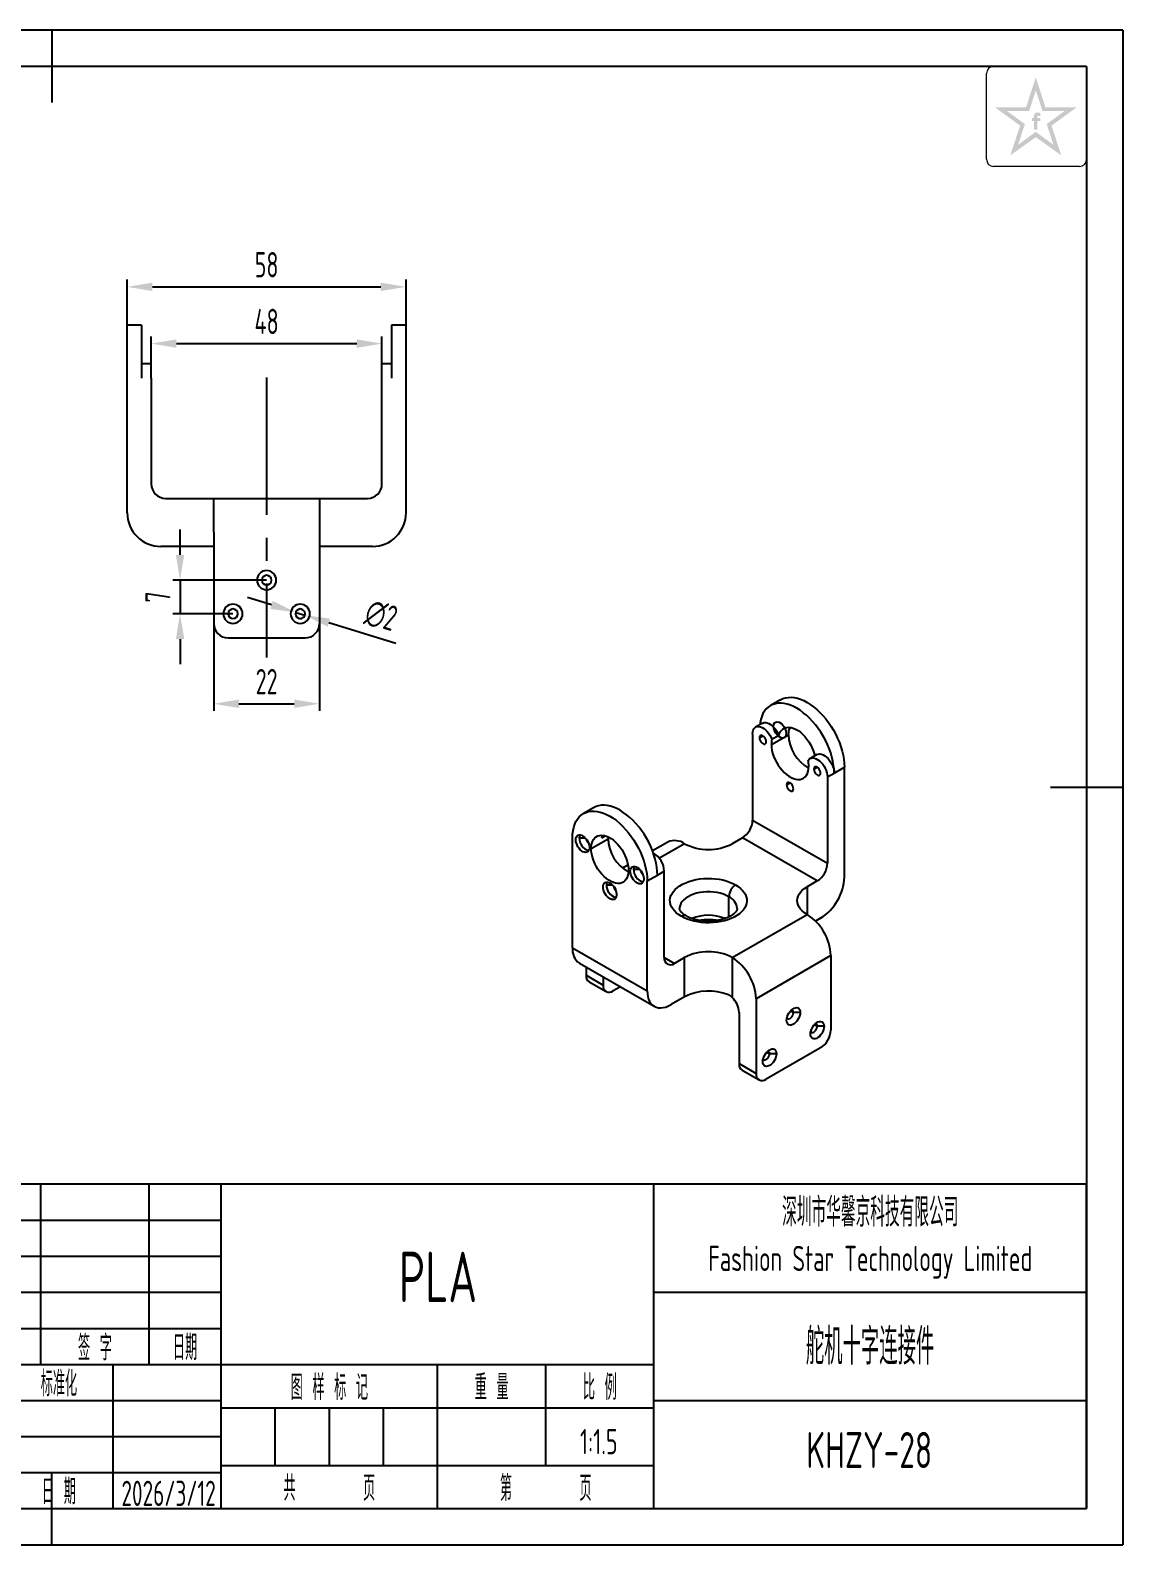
# Model space of a CAD drawing. Header units: millimetres. Extents: x 330 to 776, y -6 to 309.
# Drawn here: x 548.5 to 775.7, y -6.3 to 308.7 of the extents above; entities that cross this region are included whole.
import ezdxf
from ezdxf.enums import TextEntityAlignment as Align

# ---------------------------------------------------------------- set-up
doc = ezdxf.new("R2010")
doc.units = ezdxf.units.MM
doc.header["$LTSCALE"] = 1.5
doc.header["$PDSIZE"] = -1
doc.linetypes.add('CENTER2', pattern=[28.575, 19.05, -3.175, 3.175, -3.175])
for name, color, linetype in [('1轮廓实线层', 7, 'Continuous'), ('2细线层', 4, 'Continuous'), ('3中心线层', 1, 'CENTER2'), ('6文字层', 3, 'Continuous'), ('7标注层', 4, 'Continuous'), ('图框层', 7, 'Continuous')]:
    doc.layers.add(name, color=color, linetype=linetype)
doc.styles.add('PC_TEXTSTYLE', font='ISOCP.SHX', dxfattribs={"width": 0.707, "bigfont": 'GBCBIG.SHX'})
doc.styles.add('PC_TEXTSTYLE4', font='ISOCP.SHX', dxfattribs={"width": 0.707, "bigfont": 'GBCBIG.SHX'})
doc.dimstyles.new('GB_DIAMETER', dxfattribs={"dimtxt": 3.5, "dimasz": 3.5, "dimexe": 1, "dimexo": 0, "dimgap": 1.5, "dimtad": 1, "dimjust": 4, "dimdsep": 46, "dimtxsty": 'PC_TEXTSTYLE', "dimcen": 0, "dimclrd": 256, "dimclrt": 3, "dimadec": 0, "dimazin": 2, "dimtp": 0.1, "dimtm": 0.1, "dimtfac": 0.71, "dimtdec": 3, "dimtmove": 0, "dimatfit": 2, "dimfxl": 1, "dimtfill": 1, "dimarcsym": 0})
doc.dimstyles.new('GB_LINEAR', dxfattribs={"dimtxt": 3.5, "dimasz": 3.5, "dimexe": 1, "dimexo": 0, "dimgap": 1.5, "dimtad": 1, "dimdsep": 46, "dimtxsty": 'PC_TEXTSTYLE', "dimcen": 0, "dimclrd": 256, "dimclrt": 3, "dimadec": 0, "dimazin": 2, "dimtp": 0.1, "dimtm": 0.1, "dimtfac": 0.71, "dimtdec": 3, "dimtmove": 0, "dimatfit": 3, "dimfxl": 1, "dimtfill": 1, "dimarcsym": 0})

# ---------------------------------------------------------------- blocks, each defined once
blk = doc.blocks.new('ZwmFrameMain_A4^_^无分区图框^_^landscape')
at = {"layer": '1轮廓实线层'}
for p, q in [((123.5, 205), (123.5, 195)), ((267, 200), (0, 200)), ((267, 200), (267, 0)), ((272, 100), (262, 100)), ((123.5, -5), (123.5, 5)), ((0, 0), (267, 0))]:
    blk.add_line(p, q, dxfattribs=at)
at = {"layer": '2细线层'}
for p, q in [((272, 205), (-25, 205)), ((272, 205), (272, -5)), ((-25, -5), (272, -5))]:
    blk.add_line(p, q, dxfattribs=at)
blk = doc.blocks.new('ZwmFrameMain_标题栏1')
at = {"layer": '1轮廓实线层'}
for p, q in [((-180, 0), (-180, 45)), ((0, 45), (-180, 45)), ((-172, 20), (-172, 45)), ((-165, 20), (-165, 45)), ((-145, 20), (-145, 45)), ((-130, 20), (-130, 45)), ((-120, 0), (-120, 45)), ((0, 0), (0, 45)), ((-60, 30), (0, 30)), ((-180, 20), (-60, 20)), ((-165, 0), (-165, 20)), ((-150, 0), (-150, 20)), ((-135, 0), (-135, 20)), ((-60, 15), (0, 15)), ((-180, 0), (0, 0))]:
    blk.add_line(p, q, dxfattribs=at)
at = {"layer": '1轮廓实线层', "color": 7}
for p, q in [((-60, 0), (-60, 45)), ((-180, 25), (-120, 25))]:
    blk.add_line(p, q, dxfattribs=at)
at = {"layer": '2细线层'}
for p, q in [((-180, 40), (-120, 40)), ((-180, 35), (-120, 35)), ((-180, 30), (-120, 30)), ((-90, 0), (-90, 20)), ((-75, 6), (-75, 20)), ((-180, 15), (-120, 15)), ((-120, 14), (-60, 14)), ((-112.5, 6), (-112.5, 14)), ((-105, 6), (-105, 14)), ((-97.5, 6), (-97.5, 14)), ((-180, 10), (-120, 10)), ((-180, 5), (-120, 5)), ((-120, 6), (-60, 6))]:
    blk.add_line(p, q, dxfattribs=at)
at = {"layer": '6文字层', "style": 'PC_TEXTSTYLE', "width": 0.667}
for s, p in [('标记', (-176, 22.5)), ('处数', (-168.5, 22.5)), (' 更改文件号 ', (-155, 22.5)), (' 签 字 ', (-137.5, 22.5)), (' 日期 ', (-125, 22.5)), (' 设 计 ', (-172.5, 17.51)), (' 标准化 ', (-142.5, 17.51)), (' 图 样 标 记 ', (-105, 17)), (' 重 量 ', (-82.5, 17)), (' 比 例 ', (-67.5, 17)), (' 审 核 ', (-172.5, 7.5)), (' 工 艺 ', (-172.5, 2.5)), (' 日 期 ', (-142.5, 2.5)), ('共       页', (-105, 3)), ('第       页', (-75, 3))]:
    blk.add_text(s, height=3.5, dxfattribs=at).set_placement(p, align=Align.MIDDLE)
at = {"layer": '6文字层', "style": 'PC_TEXTSTYLE', "flags": 8}
for tag, height, width, p, p2 in [('企业名称', 5, 3.445461, (-54.29, 34.82), (-5.27, 34.82)), ('产品名称或材料标记', 7, 1.034456, (-113.46, 28.64), (-66.42, 28.64)), ('图样名称', 5, 3.480264, (-54.79, 19.98), (-5.27, 19.98)), ('标准化', 3.5, 1.756036, (-133.83, 15.37), (-120.75, 15.37)), ('重量', 3.5, 2.448074, (-88.46, 7.54), (-76.55, 7.54)), ('比例', 3.5, 2.367734, (-73.35, 7.54), (-61.93, 7.54)), ('图样代号', 5, 3.489916, (-54.79, 5.63), (-5.52, 5.63)), ('审核', 3.5, 2.723972, (-163.99, 5.37), (-150.63, 5.37)), ('工艺', 3.5, 2.851598, (-164.21, 0.37), (-150.89, 0.37)), ('共几页', 3.5, 0.953151, (-108.58, 1.48), (-101.56, 1.48)), ('日期', 3.5, 2.733185, (-133.83, 0.37), (-120.75, 0.37))]:
    blk.add_attdef(tag, text='', height=height, dxfattribs=dict(at, width=width)).set_placement(p, p2, align=Align.FIT)
at = {"layer": '6文字层', "style": 'PC_TEXTSTYLE', "width": 9.901758, "flags": 8}
blk.add_attdef('设计', text='', height=3.5, rotation=359.5768, dxfattribs=at).set_placement((-164.23, 15.37), (-150.37, 15.27), align=Align.FIT)
at = {"layer": '6文字层', "color": 3, "style": 'PC_TEXTSTYLE', "width": 0.96618, "flags": 8}
blk.add_attdef('第几页', text='', height=3.5, dxfattribs=at).set_placement((-78.29, 1.5), (-71.16, 1.5), align=Align.FIT)
at = {"layer": '6文字层', "color": 0, "style": 'PC_TEXTSTYLE', "width": 0.715273, "flags": 8}
blk.add_attdef('图纸张数', text='', height=3.5, dxfattribs=at).set_placement((-2.66, -3.87), (4.46, -3.87), align=Align.FIT)
blk = doc.blocks.new('*D38')
at = {"layer": '7标注层', "color": 0, "lineweight": -2}
for p, q in [((568.66, 247.35), (568.66, 256.85)), ((626.66, 247.35), (626.66, 256.85))]:
    blk.add_line(p, q, dxfattribs=at)
at = {"layer": '7标注层', "lineweight": -2}
blk.add_line((573.91, 255.35), (621.41, 255.35), dxfattribs=at)
at = {"layer": '7标注层'}
for points in [[(573.91, 256.23), (573.91, 254.48), (568.66, 255.35)], [(621.41, 254.48), (621.41, 256.23), (626.66, 255.35)]]:
    blk.add_solid(points, dxfattribs=at)
at = {"layer": 'Defpoints', "color": 0}
for p in [(626.66, 255.35), (568.66, 247.35), (626.66, 247.35)]:
    blk.add_point(p, dxfattribs=at)
at = {"layer": '7标注层', "color": 3, "insert": (597.66, 259.96), "char_height": 5.25, "attachment_point": 5, "style": 'PC_TEXTSTYLE', "bg_fill": 3, "box_fill_scale": 1.1, "bg_fill_color": 257, "bg_fill_transparency": 0}
blk.add_mtext('58', dxfattribs=at)
blk = doc.blocks.new('*D39')
at = {"layer": '7标注层', "color": 0, "lineweight": -2}
for p, q in [((573.66, 239.35), (573.66, 245.05)), ((621.66, 239.35), (621.66, 245.05))]:
    blk.add_line(p, q, dxfattribs=at)
at = {"layer": '7标注层', "lineweight": -2}
blk.add_line((578.91, 243.55), (616.41, 243.55), dxfattribs=at)
at = {"layer": '7标注层'}
for points in [[(578.91, 244.43), (578.91, 242.68), (573.66, 243.55)], [(616.41, 242.68), (616.41, 244.43), (621.66, 243.55)]]:
    blk.add_solid(points, dxfattribs=at)
at = {"layer": 'Defpoints', "color": 0}
for p in [(621.66, 243.55), (573.66, 239.35), (621.66, 239.35)]:
    blk.add_point(p, dxfattribs=at)
at = {"layer": '7标注层', "color": 3, "insert": (597.66, 248.16), "char_height": 5.25, "attachment_point": 5, "style": 'PC_TEXTSTYLE', "bg_fill": 3, "box_fill_scale": 1.1, "bg_fill_color": 257, "bg_fill_transparency": 0}
blk.add_mtext('48', dxfattribs=at)
blk = doc.blocks.new('*D45')
at = {"layer": '7标注层', "lineweight": -2}
for p, q in [((598.69, 189.21), (593.68, 190.76)), ((603.71, 187.65), (605.62, 187.06)), ((624.55, 181.18), (610.63, 185.5))]:
    blk.add_line(p, q, dxfattribs=at)
at = {"layer": '7标注层', "color": 0, "lineweight": -2}
blk.add_arc((604.66, 187.35), 1, 245.568, 0, dxfattribs=at)
at = {"layer": '7标注层'}
for points in [[(598.43, 188.37), (598.95, 190.04), (603.71, 187.65)], [(610.89, 186.33), (610.37, 184.66), (605.62, 187.06)]]:
    blk.add_solid(points, dxfattribs=at)
at = {"layer": 'Defpoints', "color": 0}
for p in [(603.71, 187.65), (605.62, 187.06)]:
    blk.add_point(p, dxfattribs=at)
at = {"layer": '7标注层', "color": 3, "insert": (621.47, 186.96), "char_height": 5.25, "attachment_point": 5, "rotation": 342.7488, "style": 'PC_TEXTSTYLE', "bg_fill": 3, "box_fill_scale": 1.1, "bg_fill_color": 257, "bg_fill_transparency": 0}
blk.add_mtext('∅2', dxfattribs=at)
blk = doc.blocks.new('*D47')
at = {"layer": '7标注层', "lineweight": -2}
for p, q in [((579.66, 199.6), (579.66, 204.85)), ((579.66, 194.35), (579.66, 187.35)), ((579.66, 182.1), (579.66, 176.85))]:
    blk.add_line(p, q, dxfattribs=at)
at = {"layer": '7标注层', "color": 0, "lineweight": -2}
for p, q in [((597.66, 194.35), (578.16, 194.35)), ((590.66, 187.35), (578.16, 187.35))]:
    blk.add_line(p, q, dxfattribs=at)
at = {"layer": '7标注层'}
for points in [[(578.79, 199.6), (580.54, 199.6), (579.66, 194.35)], [(580.54, 182.1), (578.79, 182.1), (579.66, 187.35)]]:
    blk.add_solid(points, dxfattribs=at)
at = {"layer": 'Defpoints', "color": 0}
for p in [(597.66, 194.35), (590.66, 187.35)]:
    blk.add_point(p, dxfattribs=at)
at = {"layer": '7标注层', "color": 3, "insert": (575.05, 190.85), "char_height": 5.25, "attachment_point": 5, "rotation": 90, "style": 'PC_TEXTSTYLE', "bg_fill": 3, "box_fill_scale": 1.1, "bg_fill_color": 257, "bg_fill_transparency": 0}
blk.add_mtext('7', dxfattribs=at)
at = {"layer": 'Defpoints', "color": 0}
blk.add_point((579.66, 187.35), dxfattribs=at)
blk = doc.blocks.new('*D48')
at = {"layer": '7标注层', "color": 0, "lineweight": -2}
for p, q in [((608.66, 186.64), (608.66, 167.14)), ((586.66, 185.35), (586.66, 167.14))]:
    blk.add_line(p, q, dxfattribs=at)
at = {"layer": '7标注层', "lineweight": -2}
blk.add_line((591.91, 168.64), (603.41, 168.64), dxfattribs=at)
at = {"layer": '7标注层'}
for points in [[(591.91, 169.51), (591.91, 167.76), (586.66, 168.64)], [(603.41, 167.76), (603.41, 169.51), (608.66, 168.64)]]:
    blk.add_solid(points, dxfattribs=at)
at = {"layer": 'Defpoints', "color": 0}
for p in [(608.66, 186.64), (586.66, 185.35), (608.66, 168.64)]:
    blk.add_point(p, dxfattribs=at)
at = {"layer": '7标注层', "color": 3, "insert": (597.66, 173.25), "char_height": 5.25, "attachment_point": 5, "style": 'PC_TEXTSTYLE', "bg_fill": 3, "box_fill_scale": 1.1, "bg_fill_color": 257, "bg_fill_transparency": 0}
blk.add_mtext('22', dxfattribs=at)

msp = doc.modelspace()

# ---------------------------------------------------------------- hatches: boundary and pattern name
at = {"layer": '6文字层', "lineweight": 5}
h = msp.add_hatch(color=2, dxfattribs=at)
edge = h.paths.add_edge_path(flags=0)
edge.add_line((757.977, 289.848), (758.57, 289.848))
edge.add_line((758.57, 289.848), (758.57, 290.488))
edge.add_line((758.57, 290.488), (757.984, 290.488))
edge.add_line((757.984, 290.488), (757.984, 290.8))
edge.add_spline(control_points=[(757.984, 290.8), (757.983, 290.837), (757.982, 290.982), (758.265, 290.937), (758.442, 290.911), (758.543, 290.885), (758.584, 290.874)], knot_values=[0, 0, 0, 0, 1.4943482, 5.8188355, 8.4876202, 10.3632598, 10.3632598, 10.3632598, 10.3632598], degree=3, periodic=0)
edge.add_line((758.584, 290.874), (758.584, 291.529))
edge.add_spline(control_points=[(758.584, 291.529), (758.477, 291.554), (758.217, 291.615), (757.845, 291.647), (757.502, 291.492), (757.328, 291.275), (757.299, 291.11), (757.291, 291.064)], knot_values=[0, 0, 0, 0, 4.9341397, 11.9452686, 16.0265909, 21.3569295, 23.4510995, 23.4510995, 23.4510995, 23.4510995], degree=3, periodic=0)
edge.add_line((757.291, 291.064), (757.291, 290.488))
edge.add_line((757.291, 290.488), (756.861, 290.488))
edge.add_line((756.861, 290.488), (756.861, 289.848))
edge.add_line((756.861, 289.848), (757.295, 289.848))
edge.add_line((757.295, 289.848), (757.295, 288.063))
edge.add_line((757.295, 288.063), (757.977, 288.063))
edge.add_line((757.977, 288.063), (757.977, 289.848))
h.paths.add_polyline_path([(766.161, 292.72), (759.651, 292.72), (757.641, 298.93), (755.631, 292.72), (749.121, 292.72), (754.362, 288.898), (752.352, 282.705), (757.641, 286.492), (762.93, 282.705), (760.92, 288.898)])
h.paths.add_polyline_path([(759.911, 289.216), (761.31, 284.906), (757.641, 287.591), (753.972, 284.906), (755.371, 289.216), (751.69, 291.899), (756.238, 291.899), (757.641, 296.23), (759.044, 291.899), (763.592, 291.899)], flags=16)

# ---------------------------------------------------------------- linework, layer by layer
at = {"color": 7, "linetype": 'Continuous', "lineweight": 25}
for p, q in [((571.663, 247.352), (568.663, 247.352)), ((568.663, 236.352), (568.663, 247.352)), ((571.663, 247.352), (571.663, 236.352)), ((626.663, 247.352), (623.663, 247.352)), ((623.663, 247.352), (623.663, 236.352)), ((626.663, 236.352), (626.663, 247.352)), ((568.663, 208.352), (568.663, 236.352)), ((573.663, 239.352), (571.663, 239.352)), ((573.663, 236.352), (573.663, 239.352)), ((573.663, 236.352), (573.663, 214.352)), ((623.663, 239.352), (621.663, 239.352)), ((621.663, 236.352), (621.663, 239.352)), ((621.663, 214.352), (621.663, 236.352)), ((626.663, 208.352), (626.663, 236.352)), ((576.663, 211.352), (579.663, 211.352)), ((579.663, 211.352), (586.663, 211.352)), ((586.663, 211.352), (608.663, 211.352)), ((586.663, 204.352), (586.663, 211.352)), ((608.663, 211.352), (608.663, 204.352)), ((608.663, 211.352), (615.663, 211.352)), ((615.663, 211.352), (618.663, 211.352)), ((586.663, 204.352), (586.663, 185.352)), ((608.663, 204.352), (608.663, 185.352)), ((579.663, 201.352), (575.663, 201.352)), ((586.591, 201.352), (579.663, 201.352)), ((615.663, 201.352), (608.734, 201.352)), ((619.663, 201.352), (615.663, 201.352)), ((589.663, 182.352), (605.663, 182.352)), ((704.564, 169.471), (702.443, 168.246)), ((700.786, 164.584), (699.371, 163.767)), ((698.75, 162.394), (698.75, 144.43)), ((704.175, 162.009), (702.761, 161.192)), ((712.099, 158.052), (710.685, 157.236)), ((717.842, 132.591), (717.842, 155.454)), ((714.306, 153.413), (714.306, 135.449)), ((665.673, 147.02), (663.552, 145.795)), ((661.273, 117.896), (661.273, 140.759)), ((667.405, 140.782), (668.088, 141.176)), ((681.108, 139.877), (677.929, 138.042)), ((696.629, 140.755), (694.507, 139.531)), ((672.839, 135.104), (671.702, 134.447)), ((680.365, 115.855), (680.365, 133.819)), ((676.83, 108.915), (676.83, 131.778)), ((712.185, 131.775), (710.064, 130.55)), ((712.892, 124.018), (711.852, 123.417)), ((662.723, 114.691), (678.28, 105.71)), ((664.102, 113.895), (664.102, 112.178)), ((684.608, 115.855), (682.487, 114.63)), ((715.013, 116.262), (715.013, 100.748)), ((664.723, 110.804), (668.259, 108.763)), ((667.637, 111.854), (667.637, 110.137)), ((671.246, 109.77), (669.759, 108.912)), ((684.608, 107.69), (681.779, 106.057)), ((699.457, 107.282), (699.457, 91.767)), ((695.922, 104.424), (695.922, 93.809)), ((712.892, 97.074), (701.578, 90.542)), ((696.543, 92.435), (700.079, 90.394))]:
    msp.add_line(p, q, dxfattribs=at)
at = {"color": 1, "linetype": 'Continuous', "lineweight": 25}
for p, q in [((700.164, 161.577), (700.871, 161.985)), ((702.639, 160.148), (706.175, 162.189)), ((711.478, 155.046), (712.185, 155.454)), ((715.721, 154.229), (717.842, 155.454)), ((705.821, 151.779), (706.528, 152.187)), ((714.306, 153.413), (715.721, 154.229)), ((698.75, 144.43), (714.306, 135.449)), ((662.688, 140.759), (663.909, 140.759)), ((665.162, 138.514), (668.698, 140.555)), ((684.608, 139.531), (679.35, 136.496)), ((712.185, 131.775), (696.629, 140.755)), ((674.001, 134.227), (675.222, 134.227)), ((676.83, 131.778), (678.951, 133.003)), ((678.951, 133.003), (680.365, 133.819)), ((668.344, 130.961), (669.566, 130.961)), ((710.064, 130.55), (710.064, 124.835)), ((693.8, 124.314), (693.8, 128.509)), ((694.507, 115.855), (710.064, 124.835)), ((661.273, 117.896), (676.83, 108.915)), ((680.365, 115.855), (682.487, 114.63)), ((684.608, 107.69), (684.608, 115.855)), ((694.507, 115.855), (694.507, 107.549)), ((715.013, 116.262), (699.457, 107.282)), ((664.102, 112.178), (667.637, 110.137)), ((706.653, 104.759), (707.235, 104.423)), ((708.65, 104.423), (707.235, 104.423)), ((711.603, 101.901), (712.185, 101.565)), ((713.599, 101.565), (712.185, 101.565)), ((701.704, 96.186), (702.286, 95.85)), ((703.7, 95.85), (702.286, 95.85)), ((695.922, 93.809), (699.457, 91.767))]:
    msp.add_line(p, q, dxfattribs=at)
at = {"color": 7, "linetype": 'Continuous', "lineweight": 25, "flags": 128}
for points in [[(715.721, 154.229), (715.691, 155.029), (715.602, 155.857), (715.456, 156.707), (715.252, 157.572), (714.992, 158.446), (714.679, 159.322), (714.314, 160.193), (713.901, 161.053), (713.442, 161.896), (712.942, 162.714), (712.404, 163.502), (711.832, 164.253), (711.23, 164.962), (710.603, 165.624), (709.956, 166.233), (709.293, 166.785), (708.62, 167.276), (707.942, 167.702), (707.265, 168.059), (706.592, 168.345), (705.929, 168.558), (705.282, 168.696), (704.655, 168.758), (704.053, 168.743), (703.481, 168.653), (702.943, 168.487), (702.442, 168.246), (701.984, 167.933), (701.571, 167.55), (701.206, 167.099), (700.893, 166.585), (700.633, 166.011), (700.429, 165.382), (700.282, 164.701), (700.221, 164.257)], [(704.564, 169.471), (705.064, 169.711), (705.602, 169.877), (706.175, 169.968), (706.777, 169.982), (707.403, 169.92), (708.051, 169.782), (708.713, 169.57), (709.386, 169.283), (710.064, 168.926), (710.742, 168.501), (711.414, 168.01), (712.077, 167.458), (712.724, 166.849), (713.351, 166.187), (713.953, 165.478), (714.525, 164.726), (715.063, 163.939), (715.564, 163.12), (716.022, 162.278), (716.435, 161.418), (716.8, 160.547), (717.113, 159.671), (717.373, 158.797), (717.577, 157.932), (717.724, 157.082), (717.812, 156.254), (717.842, 155.454)], [(698.75, 162.394), (698.779, 162.783), (698.867, 163.128), (699.01, 163.419), (699.205, 163.647), (699.446, 163.806), (699.727, 163.892), (700.04, 163.903), (700.375, 163.837), (700.725, 163.697), (701.078, 163.488), (701.426, 163.213), (701.758, 162.882), (702.066, 162.504), (702.34, 162.088), (702.574, 161.647), (702.761, 161.192)], [(700.786, 164.584), (700.861, 164.623), (701.141, 164.709), (701.454, 164.719), (701.789, 164.653), (702.139, 164.514), (702.492, 164.304), (702.84, 164.03), (703.172, 163.699), (703.48, 163.32), (703.755, 162.904), (703.988, 162.463), (704.175, 162.009)], [(701.578, 160.761), (701.544, 161.033), (701.443, 161.319), (701.287, 161.59), (701.09, 161.819), (700.871, 161.985), (700.653, 162.072), (700.456, 162.069), (700.299, 161.979), (700.199, 161.81), (700.164, 161.577)], [(700.164, 161.577), (700.199, 161.305), (700.299, 161.019), (700.456, 160.748), (700.653, 160.519), (700.871, 160.352), (701.09, 160.266), (701.287, 160.268), (701.443, 160.359), (701.544, 160.528), (701.578, 160.761)], [(704.175, 162.009), (704.326, 162.458), (704.533, 162.849), (704.795, 163.175), (705.106, 163.43), (705.462, 163.611), (705.858, 163.714), (706.286, 163.739), (706.74, 163.685), (707.213, 163.552), (707.698, 163.343), (708.187, 163.061), (708.672, 162.71), (709.145, 162.297), (709.599, 161.826), (710.027, 161.307), (710.422, 160.747), (710.779, 160.155), (711.09, 159.541), (711.351, 158.913), (711.559, 158.282), (711.679, 157.809)], [(702.639, 160.148), (702.67, 159.568), (702.761, 158.961), (702.912, 158.338), (703.12, 157.707), (703.382, 157.08), (703.693, 156.466), (704.049, 155.874), (704.444, 155.314), (704.872, 154.796), (705.326, 154.326), (705.799, 153.913), (706.284, 153.562), (706.772, 153.28), (707.257, 153.071), (707.73, 152.938), (708.184, 152.884), (708.612, 152.908), (709.007, 153.012), (709.363, 153.192), (709.675, 153.447), (709.936, 153.772), (710.144, 154.163), (710.295, 154.612), (710.387, 155.113), (710.417, 155.658)], [(712.099, 158.052), (712.13, 158.069), (712.405, 158.168), (712.712, 158.191), (713.045, 158.139), (713.392, 158.011), (713.746, 157.813), (714.095, 157.549), (714.431, 157.227), (714.744, 156.856), (715.024, 156.446), (715.265, 156.008), (715.46, 155.555), (715.604, 155.099), (715.691, 154.653), (715.721, 154.229)], [(710.296, 156.842), (710.482, 157.082), (710.716, 157.253), (710.99, 157.352), (711.298, 157.375), (711.63, 157.322), (711.978, 157.195), (712.332, 156.997), (712.681, 156.733), (713.017, 156.411), (713.329, 156.04), (713.61, 155.63), (713.851, 155.192), (714.046, 154.739), (714.189, 154.283), (714.277, 153.837), (714.306, 153.413)], [(712.892, 154.229), (712.858, 154.502), (712.757, 154.787), (712.601, 155.058), (712.404, 155.288), (712.185, 155.454), (711.967, 155.54), (711.769, 155.538), (711.613, 155.448), (711.513, 155.278), (711.478, 155.046)], [(711.478, 155.046), (711.513, 154.774), (711.613, 154.488), (711.769, 154.217), (711.967, 153.987), (712.185, 153.821), (712.404, 153.735), (712.601, 153.737), (712.757, 153.827), (712.858, 153.997), (712.892, 154.229)], [(707.235, 150.963), (707.201, 151.235), (707.1, 151.521), (706.944, 151.792), (706.747, 152.021), (706.528, 152.188), (706.31, 152.274), (706.113, 152.272), (705.956, 152.181), (705.856, 152.012), (705.821, 151.779)], [(705.821, 151.779), (705.856, 151.507), (705.956, 151.221), (706.113, 150.95), (706.31, 150.721), (706.528, 150.554), (706.747, 150.468), (706.944, 150.47), (707.1, 150.561), (707.201, 150.73), (707.235, 150.963)], [(661.273, 140.759), (661.303, 141.524), (661.392, 142.25), (661.538, 142.93), (661.742, 143.56), (662.002, 144.134), (662.315, 144.648), (662.68, 145.099), (663.093, 145.482), (663.552, 145.795), (664.052, 146.035), (664.59, 146.202), (665.162, 146.292), (665.764, 146.307), (666.391, 146.245), (667.038, 146.107), (667.701, 145.894), (668.374, 145.608), (669.052, 145.25), (669.729, 144.825), (670.402, 144.334), (671.065, 143.782), (671.712, 143.173), (672.339, 142.511), (672.941, 141.802), (673.513, 141.051), (674.051, 140.263), (674.552, 139.445), (675.01, 138.602), (675.423, 137.742), (675.788, 136.871), (676.101, 135.995), (676.361, 135.121), (676.565, 134.256), (676.712, 133.406), (676.8, 132.578), (676.83, 131.778)], [(678.951, 133.003), (678.921, 133.803), (678.833, 134.631), (678.686, 135.481), (678.482, 136.346), (678.222, 137.22), (677.909, 138.095), (677.544, 138.967), (677.131, 139.827), (676.673, 140.669), (676.173, 141.487), (675.634, 142.275), (675.062, 143.027), (674.46, 143.736), (673.833, 144.398), (673.186, 145.007), (672.524, 145.559), (671.851, 146.05), (671.173, 146.475), (670.495, 146.832), (669.822, 147.118), (669.16, 147.331), (668.513, 147.469), (667.886, 147.531), (667.284, 147.517), (666.711, 147.426), (666.173, 147.26), (665.673, 147.02)], [(661.98, 140.351), (662.009, 140.663), (662.095, 140.928), (662.234, 141.137), (662.42, 141.28), (662.647, 141.352), (662.904, 141.349), (663.181, 141.272), (663.466, 141.124), (663.749, 140.91), (664.017, 140.641), (664.26, 140.326), (664.468, 139.978), (664.631, 139.613), (664.744, 139.244), (664.802, 138.887), (664.802, 138.557), (664.744, 138.266), (664.631, 138.028), (664.468, 137.851), (664.26, 137.743), (664.017, 137.708), (663.749, 137.749), (663.466, 137.862), (663.181, 138.044), (662.904, 138.286), (662.647, 138.58), (662.42, 138.913), (662.234, 139.271), (662.095, 139.64), (662.009, 140.005), (661.98, 140.351)], [(665.162, 138.514), (665.193, 139.059), (665.285, 139.56), (665.436, 140.009), (665.644, 140.399), (665.905, 140.725), (666.217, 140.979), (666.573, 141.16), (666.968, 141.263), (667.396, 141.288), (667.85, 141.233), (668.323, 141.101), (668.807, 140.892), (669.296, 140.61), (669.78, 140.259), (670.253, 139.846), (670.707, 139.376), (671.135, 138.857), (671.531, 138.298), (671.887, 137.706), (672.198, 137.092), (672.46, 136.465), (672.668, 135.834), (672.818, 135.211), (672.91, 134.604), (672.941, 134.023)], [(667.405, 140.782), (667.556, 141.232), (667.575, 141.276)], [(672.941, 134.023), (672.91, 133.478), (672.818, 132.977), (672.668, 132.528), (672.46, 132.138), (672.198, 131.812), (671.887, 131.558), (671.531, 131.377), (671.135, 131.274), (670.707, 131.249), (670.253, 131.304), (669.78, 131.436), (669.296, 131.645), (668.807, 131.927), (668.323, 132.278), (667.85, 132.691), (667.396, 133.161), (666.968, 133.68), (666.573, 134.239), (666.217, 134.831), (665.905, 135.445), (665.644, 136.072), (665.436, 136.703), (665.285, 137.326), (665.193, 137.933), (665.162, 138.514)], [(673.294, 133.819), (673.323, 134.131), (673.409, 134.397), (673.548, 134.606), (673.734, 134.749), (673.96, 134.821), (674.217, 134.818), (674.494, 134.741), (674.78, 134.593), (675.063, 134.379), (675.331, 134.11), (675.574, 133.795), (675.781, 133.447), (675.945, 133.082), (676.058, 132.713), (676.115, 132.356), (676.115, 132.025), (676.058, 131.735), (675.945, 131.497), (675.781, 131.32), (675.574, 131.212), (675.331, 131.177), (675.063, 131.217), (674.78, 131.331), (674.494, 131.512), (674.217, 131.755), (673.96, 132.049), (673.734, 132.382), (673.548, 132.74), (673.409, 133.109), (673.323, 133.474), (673.294, 133.819)], [(667.637, 130.553), (667.666, 130.865), (667.752, 131.13), (667.891, 131.339), (668.077, 131.482), (668.303, 131.554), (668.56, 131.551), (668.837, 131.474), (669.123, 131.326), (669.406, 131.112), (669.674, 130.843), (669.917, 130.528), (670.125, 130.18), (670.288, 129.815), (670.401, 129.446), (670.458, 129.089), (670.458, 128.759), (670.401, 128.468), (670.288, 128.23), (670.125, 128.053), (669.917, 127.945), (669.674, 127.91), (669.406, 127.951), (669.123, 128.064), (668.837, 128.246), (668.56, 128.488), (668.303, 128.782), (668.077, 129.115), (667.891, 129.473), (667.752, 129.842), (667.666, 130.207), (667.637, 130.553)], [(710.064, 124.835), (709.541, 125.173), (709.086, 125.543), (708.707, 125.94), (708.406, 126.358), (708.189, 126.794), (708.057, 127.24), (708.013, 127.693), (708.057, 128.145), (708.189, 128.592), (708.406, 129.028), (708.707, 129.446), (709.086, 129.843), (709.541, 130.212), (710.064, 130.55)], [(676.83, 108.915), (676.861, 108.293), (676.954, 107.715), (677.107, 107.188), (677.32, 106.718), (677.588, 106.312), (677.91, 105.975), (678.279, 105.71), (678.693, 105.522), (679.146, 105.413), (679.632, 105.383), (680.145, 105.434), (680.678, 105.564), (681.225, 105.773), (681.779, 106.057)], [(705.821, 102.79), (705.852, 103.148), (705.943, 103.525), (706.091, 103.906), (706.289, 104.274), (706.528, 104.613), (706.798, 104.907), (707.087, 105.145), (707.383, 105.316), (707.672, 105.412), (707.942, 105.429), (708.182, 105.367), (708.379, 105.227), (708.527, 105.017), (708.619, 104.745), (708.65, 104.423)], [(708.65, 104.423), (708.619, 104.066), (708.527, 103.688), (708.379, 103.307), (708.182, 102.939), (707.942, 102.601), (707.672, 102.306), (707.383, 102.068), (707.087, 101.897), (706.798, 101.801), (706.528, 101.784), (706.289, 101.847), (706.091, 101.986), (705.943, 102.197), (705.852, 102.469), (705.821, 102.79)], [(705.884, 103.307), (705.956, 103.205), (706.113, 103.114), (706.31, 103.112), (706.528, 103.198), (706.747, 103.364), (706.944, 103.594), (707.1, 103.865), (707.201, 104.151), (707.235, 104.423)], [(707.235, 104.423), (707.201, 104.655), (707.1, 104.825), (706.944, 104.915), (706.819, 104.927)], [(710.771, 99.932), (710.802, 100.289), (710.893, 100.667), (711.041, 101.048), (711.239, 101.416), (711.478, 101.754), (711.748, 102.049), (712.037, 102.287), (712.333, 102.458), (712.622, 102.554), (712.892, 102.571), (713.131, 102.508), (713.329, 102.369), (713.477, 102.158), (713.568, 101.886), (713.599, 101.565)], [(713.599, 101.565), (713.568, 101.207), (713.477, 100.83), (713.329, 100.449), (713.131, 100.081), (712.892, 99.742), (712.622, 99.447), (712.333, 99.209), (712.037, 99.039), (711.748, 98.943), (711.478, 98.926), (711.239, 98.988), (711.041, 99.128), (710.893, 99.338), (710.802, 99.61), (710.771, 99.932)], [(710.833, 100.448), (710.906, 100.346), (711.062, 100.256), (711.259, 100.254), (711.478, 100.34), (711.696, 100.506), (711.894, 100.736), (712.05, 101.007), (712.15, 101.292), (712.185, 101.565)], [(712.185, 101.565), (712.15, 101.797), (712.05, 101.967), (711.894, 102.057), (711.769, 102.069)], [(700.871, 94.217), (700.902, 94.574), (700.994, 94.952), (701.141, 95.333), (701.339, 95.701), (701.578, 96.039), (701.849, 96.334), (702.138, 96.572), (702.433, 96.743), (702.723, 96.839), (702.993, 96.856), (703.232, 96.793), (703.43, 96.654), (703.578, 96.443), (703.669, 96.171), (703.7, 95.85)], [(703.7, 95.85), (703.669, 95.492), (703.578, 95.115), (703.43, 94.734), (703.232, 94.366), (702.993, 94.027), (702.723, 93.733), (702.433, 93.495), (702.138, 93.324), (701.849, 93.228), (701.578, 93.211), (701.339, 93.273), (701.141, 93.413), (700.994, 93.623), (700.902, 93.895), (700.871, 94.217)], [(700.934, 94.734), (701.006, 94.631), (701.163, 94.541), (701.36, 94.539), (701.578, 94.625), (701.797, 94.791), (701.994, 95.021), (702.151, 95.292), (702.251, 95.577), (702.286, 95.85)], [(702.286, 95.85), (702.251, 96.082), (702.151, 96.252), (701.994, 96.342), (701.869, 96.354)]]:
    msp.add_lwpolyline(points, dxfattribs=at)
at = {"color": 7, "linetype": 'Continuous', "flags": 128}
msp.add_lwpolyline([(703.145, 164.384), (703.389, 164.767), (703.787, 164.913), (704.28, 164.8), (704.793, 164.444), (705.246, 163.901), (705.572, 163.253), (705.72, 162.598), (705.669, 162.036), (705.425, 161.653), (705.026, 161.507), (704.533, 161.62), (704.021, 161.975), (703.568, 162.519), (703.242, 163.167), (703.093, 163.822), (703.145, 164.384)], dxfattribs=at)
at = {"color": 1, "linetype": 'Continuous', "lineweight": 25, "flags": 128}
for points in [[(683.901, 124.427), (683.358, 124.774), (682.878, 125.151), (682.467, 125.555), (682.128, 125.98), (681.866, 126.422), (681.683, 126.878), (681.581, 127.342), (681.56, 127.81), (681.622, 128.276), (681.765, 128.737), (681.988, 129.187), (682.288, 129.621), (682.663, 130.036), (683.109, 130.426), (683.622, 130.789), (684.195, 131.12), (684.823, 131.415), (685.499, 131.673), (686.218, 131.889), (686.97, 132.063), (687.749, 132.192), (688.547, 132.274), (689.355, 132.31), (690.165, 132.298), (690.969, 132.239), (691.758, 132.133), (692.525, 131.982), (693.262, 131.786), (693.96, 131.549), (694.613, 131.272), (695.214, 130.959)], [(693.8, 128.509), (693.258, 128.786), (692.662, 129.024), (692.02, 129.218), (691.343, 129.367), (690.639, 129.467), (689.92, 129.517), (689.195, 129.517), (688.476, 129.467), (687.773, 129.367), (687.095, 129.218), (686.454, 129.024), (685.857, 128.786), (685.315, 128.509), (684.835, 128.196), (684.423, 127.852), (684.086, 127.481), (683.829, 127.09), (683.656, 126.684), (683.569, 126.269), (683.558, 126.065)], [(695.214, 130.959), (695.758, 130.611), (696.237, 130.234), (696.649, 129.831), (696.987, 129.406), (697.249, 128.963), (697.432, 128.508), (697.535, 128.044), (697.555, 127.576), (697.494, 127.109), (697.351, 126.649), (697.128, 126.199), (696.827, 125.765), (696.452, 125.35), (696.006, 124.959), (695.494, 124.597), (694.921, 124.266), (694.293, 123.97), (693.616, 123.713), (692.898, 123.496), (692.145, 123.323), (691.366, 123.194), (690.568, 123.112), (689.76, 123.076), (688.95, 123.088), (688.146, 123.147), (687.357, 123.253), (686.59, 123.404), (685.854, 123.599), (685.155, 123.837), (684.502, 124.114), (683.901, 124.427)]]:
    msp.add_lwpolyline(points, dxfattribs=at)
at = {"color": 7, "linetype": 'Continuous', "lineweight": 25}
for centre, radius, start, end in [((576.663, 214.352), 3, 180, 270), ((618.663, 214.352), 3, 270, 0), ((575.663, 208.352), 7, 180, 270), ((619.663, 208.352), 7, 270, 0), ((597.663, 194.352), 2, 0, 180), ((597.663, 194.352), 1, 0, 180), ((597.663, 194.352), 2, 180, 0), ((597.663, 194.352), 1, 180, 0), ((590.663, 187.352), 2, 0, 180), ((604.663, 187.352), 2, 0, 180), ((590.663, 187.352), 2, 180, 0), ((590.663, 187.352), 1, 0, 180), ((590.663, 187.352), 1, 180, 0), ((604.663, 187.352), 2, 180, 0), ((604.663, 187.352), 1, 0, 180), ((604.663, 187.352), 1, 180, 0), ((589.663, 185.352), 3, 180, 270), ((605.663, 185.352), 3, 270, 0), ((706.886, 160.183), 4.247, 166.25256, 180.4646), ((709.836, 162.292), 3.663, 156.93392, 181.60212), ((714.407, 162.473), 8.237, 181.97429, 240.91182), ((704.253, 155.624), 6.165, 0.32007, 11.40039), ((694.164, 144.628), 4.59, 302.4764, 357.5236), ((663.948, 140.808), 1.261, 154.13906, 182.25742), ((665.375, 140.715), 2.687, 179.06913, 255.09828), ((665.712, 140.872), 1.622, 193.23069, 226.76393), ((673.539, 140.559), 4.841, 175.51322, 180.0544), ((676.93, 140.838), 8.237, 181.97429, 240.91182), ((682.546, 136.556), 3.62, 55.28081, 113.40873), ((689.558, 149.022), 10.704, 242.45764, 297.54236), ((675.852, 133.654), 4.517, 2.09752, 60.09377), ((675.261, 134.277), 1.261, 154.13906, 182.25742), ((676.688, 134.184), 2.687, 179.06913, 255.09828), ((677.026, 134.341), 1.622, 193.23069, 226.76393), ((709.72, 135.648), 4.59, 302.4763, 357.5237), ((707.149, 133.049), 10.703, 302.45345, 357.54655), ((669.605, 131.01), 1.261, 154.13906, 182.25742), ((671.032, 130.917), 2.687, 179.06913, 255.09828), ((671.369, 131.074), 1.622, 193.23069, 226.76393), ((704.32, 115.804), 10.703, 2.45345, 57.54655), ((664.693, 117.512), 3.441, 173.60377, 235.08405), ((689.558, 106.364), 10.704, 62.45764, 117.54236), ((681.665, 115.657), 1.315, 171.31506, 308.67419), ((688.764, 106.824), 10.703, 2.45345, 57.54655), ((665.602, 112.029), 1.507, 174.33758, 234.35024), ((668.937, 109.938), 1.315, 171.31468, 308.67457), ((689.588, 98), 10.894, 67.54382, 117.20299), ((691.235, 104.186), 4.693, 2.90046, 45.78477), ((710.427, 100.946), 4.59, 302.4764, 357.5236), ((697.422, 93.66), 1.507, 174.33758, 234.35024), ((700.757, 91.569), 1.315, 171.31468, 308.67457)]:
    msp.add_arc(centre, radius, start, end, dxfattribs=at)
at = {"color": 1, "linetype": 'Continuous', "lineweight": 25}
for centre, radius, start, end in [((696.871, 128.369), 3.074, 122.60548, 177.39452), ((692.508, 125.728), 3.067, 6.12153, 65.08575), ((684.487, 123.608), 1.007, 65.90619, 125.59897), ((689.558, 115.015), 9.62, 69.01739, 110.97143)]:
    msp.add_arc(centre, radius, start, end, dxfattribs=at)
at = {"color": 7, "linetype": 'Continuous', "lineweight": 25}
for points, knots in [([(586.663, 201.18), (586.662, 201.199), (586.661, 201.235), (586.655, 201.278), (586.645, 201.311), (586.631, 201.335), (586.614, 201.349), (586.598, 201.351), (586.591, 201.352)], [0, 0, 0, 0, 0.1694756, 0.3377025, 0.5047731, 0.6707818, 0.8358248, 1, 1, 1, 1]), ([(608.734, 201.352), (608.727, 201.351), (608.711, 201.349), (608.694, 201.335), (608.68, 201.311), (608.67, 201.278), (608.664, 201.235), (608.663, 201.199), (608.663, 201.18)], [0, 0, 0, 0, 0.1641752, 0.3292182, 0.4952269, 0.6622975, 0.8305244, 1, 1, 1, 1]), ([(684.901, 124.526), (684.833, 124.567), (684.635, 124.684), (684.354, 124.884), (684.081, 125.12), (683.871, 125.345), (683.722, 125.553), (683.625, 125.736), (683.574, 125.897), (683.554, 125.994), (683.56, 126.052), (683.561, 126.062)], [0, 0, 0, 0, 0.0645295, 0.1868598, 0.3085909, 0.4304212, 0.5535121, 0.6802816, 0.8151707, 0.967289, 1, 1, 1, 1]), ([(695.554, 126.057), (695.553, 126.01), (695.55, 125.92), (695.499, 125.76), (695.41, 125.58), (695.267, 125.374), (695.064, 125.148), (694.791, 124.908), (694.458, 124.668), (694.065, 124.435), (693.615, 124.216), (693.112, 124.016), (692.562, 123.839), (691.972, 123.69), (691.349, 123.573), (690.701, 123.491), (690.037, 123.445), (689.366, 123.437), (688.697, 123.467), (688.039, 123.534), (687.401, 123.637), (686.792, 123.774), (686.221, 123.941), (685.695, 124.134), (685.253, 124.331), (685.007, 124.467), (684.901, 124.526)], [0, 0, 0, 0, 0.052337, 0.0981638, 0.1399214, 0.1793707, 0.221174, 0.2618169, 0.302121, 0.3424605, 0.3830299, 0.4239366, 0.4652046, 0.5068118, 0.5487105, 0.5908401, 0.6331337, 0.6755217, 0.7179337, 0.7602808, 0.8024874, 0.8444843, 0.8862054, 0.9275912, 0.9685965, 1, 1, 1, 1]), ([(687.604, 123.61), (687.659, 123.621), (687.921, 123.672), (688.415, 123.728), (689.078, 123.776), (689.75, 123.784), (690.418, 123.753), (691.01, 123.696), (691.366, 123.635), (691.511, 123.61)], [0, 0, 0, 0, 0.0440058, 0.2114643, 0.3795746, 0.5480603, 0.7166415, 0.8849643, 1, 1, 1, 1]), ([(694.507, 107.549), (694.468, 107.587), (694.391, 107.661), (694.268, 107.761), (694.143, 107.853), (694.014, 107.935), (693.884, 108.008), (693.794, 108.048), (693.75, 108.068)], [0, 0, 0, 0, 0.1694756, 0.3377025, 0.5047731, 0.6707818, 0.8358248, 1, 1, 1, 1])]:
    msp.add_open_spline(points, degree=3, knots=knots, dxfattribs=at)
at = {"layer": '6文字层', "color": 212, "lineweight": 5}
for p, q in [((747.384, 281.896), (747.384, 299.725)), ((748.88, 301.22), (768.219, 301.22)), ((768.219, 301.22), (768.219, 281.896)), ((766.723, 280.4), (748.88, 280.4))]:
    msp.add_line(p, q, dxfattribs=at)
for centre, start, end in [((748.88, 299.725), 90, 180), ((748.88, 281.896), 180, 270), ((766.723, 281.896), 270, 0)]:
    msp.add_arc(centre, 1.496, start, end, dxfattribs=at)

# ---------------------------------------------------------------- block references
at = {"layer": '图框层', "xscale": 1.5, "yscale": 1.5, "zscale": 1.5}
msp.add_blockref('ZwmFrameMain_A4^_^无分区图框^_^landscape', (367.719, 1.22), dxfattribs=at)
at = {"layer": '图框层'}
ref = msp.add_blockref('ZwmFrameMain_标题栏1', (768.219, 1.22), dxfattribs=dict(at, xscale=1.5, yscale=1.5, zscale=1.5))
ref.add_attrib('产品名称或材料标记', 'PLA', dxfattribs={"layer": '6文字层', "height": 10.5, "style": 'PC_TEXTSTYLE', "width": 0.707}).set_placement((633.306, 44.174), align=Align.CENTER)
ref.add_attrib('设计', 'Kerry', (521.876, 24.278), dxfattribs={"layer": '6文字层', "height": 5.25, "rotation": 359.57685, "style": 'PC_TEXTSTYLE', "width": 0.707})
ref.add_attrib('工艺', 'FDM', (521.904, 1.777), dxfattribs={"layer": '6文字层', "height": 5.25, "style": 'PC_TEXTSTYLE', "width": 0.707})
ref.add_attrib('日期', '2026/3/12', dxfattribs={"layer": '6文字层', "height": 5.25, "style": 'PC_TEXTSTYLE', "width": 0.628217}).set_placement((567.467, 1.777), (587.091, 1.777), align=Align.FIT)
ref.add_attrib('图样名称', '舵机十字连接件', dxfattribs={"layer": '6文字层', "height": 7.5, "style": 'PC_TEXTSTYLE', "width": 0.707}).set_placement((723.179, 31.187), align=Align.CENTER)
ref.add_attrib('图样代号', 'KHZY-28', dxfattribs={"layer": '6文字层', "height": 7.5, "style": 'PC_TEXTSTYLE', "width": 0.707}).set_placement((722.994, 9.666), align=Align.CENTER)
ref.add_attrib('比例', '1:1.5', dxfattribs={"layer": '6文字层', "height": 5.25, "style": 'PC_TEXTSTYLE', "width": 0.707}).set_placement((666.757, 12.534), align=Align.CENTER)

# ---------------------------------------------------------------- texts
at = {"layer": '6文字层', "insert": (723.219, 57.47), "char_height": 5.25, "width": 90, "attachment_point": 5, "style": 'PC_TEXTSTYLE4'}
msp.add_mtext('{\\H1.142857x;深圳市华馨京科技有限公司}\\P\\pxsm1,qc;Fashion Star Technology Limited', dxfattribs=at)

# ---------------------------------------------------------------- next in the draw order: dimensions: what is measured, and where the dimension line sits
at = {"layer": '7标注层'}
dim = msp.add_linear_dim(base=(626.663, 255.352), p1=(568.663, 247.352), p2=(626.663, 247.352), dimstyle='GB_LINEAR', override={"dimscale": 1.5, "dimgap": 1.5, "dimtad": 1, "dimjust": 0, "dimdec": 2, "dimlfac": 1, "dimse1": 0, "dimse2": 0, "dimsd1": 0, "dimsd2": 0, "dimclrd": 256, "dimclre": 0, "dimtofl": 1, "dimtvp": 0.1}, dxfattribs=at)
dim.commit()
dim.dimension.update_dxf_attribs({"geometry": '*D38', "text_midpoint": (597.663, 259.965)})
dim = msp.add_diameter_dim_2p(p1=(603.707, 187.649), p2=(605.618, 187.055), dimstyle='GB_DIAMETER', override={"dimscale": 1.5, "dimgap": 1.5, "dimtad": 1, "dimjust": 4, "dimtih": 0, "dimtoh": 0, "dimdec": 2, "dimlfac": 1, "dimse1": 0, "dimse2": 0, "dimsd1": 0, "dimsd2": 0, "dimtix": 0, "dimtofl": 1, "dimatfit": 0, "dimtvp": 0.1}, dxfattribs=at)
dim.commit()
dim.dimension.update_dxf_attribs({"geometry": '*D45', "text_midpoint": (618.897, 182.932), "dimtype": 163})

# ---------------------------------------------------------------- next in the draw order: linework, layer by layer
at = {"layer": '3中心线层'}
msp.add_line((597.663, 236.495), (597.663, 178.26), dxfattribs=at)

# ---------------------------------------------------------------- next in the draw order: dimensions: what is measured, and where the dimension line sits
at = {"layer": '7标注层'}
dim = msp.add_linear_dim(base=(621.663, 243.551), p1=(573.663, 239.352), p2=(621.663, 239.352), dimstyle='GB_LINEAR', override={"dimscale": 1.5, "dimgap": 1.5, "dimtad": 1, "dimjust": 0, "dimdec": 2, "dimlfac": 1, "dimse1": 0, "dimse2": 0, "dimsd1": 0, "dimsd2": 0, "dimclrd": 256, "dimclre": 0, "dimtofl": 1, "dimtvp": 0.1}, dxfattribs=at)
dim.commit()
dim.dimension.update_dxf_attribs({"geometry": '*D39', "text_midpoint": (597.663, 248.164)})

# ---------------------------------------------------------------- next in the draw order: dimensions: what is measured, and where the dimension line sits
dim = msp.add_linear_dim(base=(579.663, 187.352), p1=(597.663, 194.352), p2=(590.663, 187.352), angle=90, dimstyle='GB_LINEAR', override={"dimscale": 1.5, "dimgap": 1.5, "dimtad": 1, "dimjust": 0, "dimdec": 2, "dimlfac": 1, "dimse1": 0, "dimse2": 0, "dimsd1": 0, "dimsd2": 0, "dimclrd": 256, "dimclre": 0, "dimtofl": 1, "dimtvp": 0.1}, dxfattribs=at)
dim.commit()
dim.dimension.update_dxf_attribs({"geometry": '*D47', "text_midpoint": (575.05, 190.852)})

# ---------------------------------------------------------------- next in the draw order: dimensions: what is measured, and where the dimension line sits
dim = msp.add_linear_dim(base=(608.663, 168.639), p1=(586.663, 185.352), p2=(608.663, 186.639), dimstyle='GB_LINEAR', override={"dimscale": 1.5, "dimgap": 1.5, "dimtad": 1, "dimjust": 0, "dimdec": 2, "dimlfac": 1, "dimse1": 0, "dimse2": 0, "dimsd1": 0, "dimsd2": 0, "dimclrd": 256, "dimclre": 0, "dimtofl": 1, "dimtvp": 0.1}, dxfattribs=at)
dim.commit()
dim.dimension.update_dxf_attribs({"geometry": '*D48', "text_midpoint": (597.663, 173.251)})

doc.saveas('drawing.dxf')
